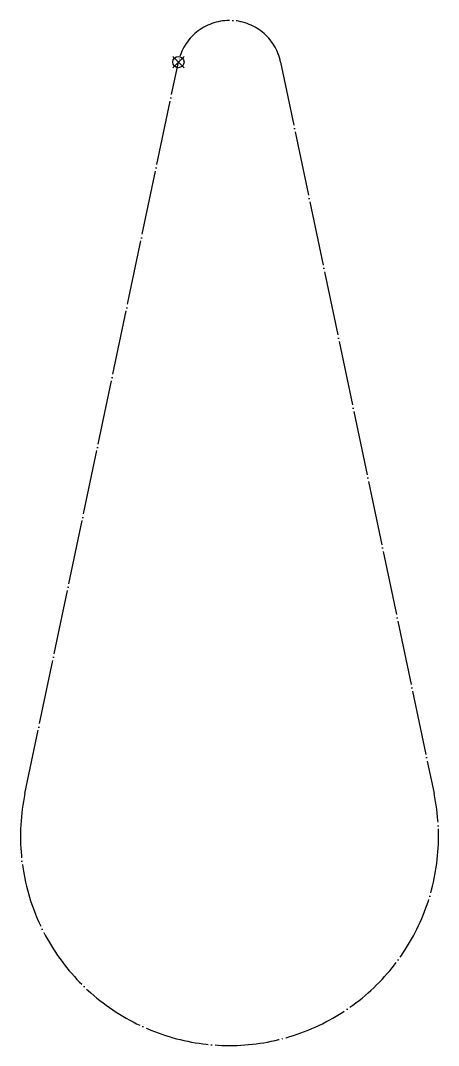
# Model space of a CAD drawing. Extents: x 44 to 174, y 354 to 671.
import ezdxf

# ---------------------------------------------------------------- set-up
doc = ezdxf.new("R2010")
doc.units = 0
doc.header["$MEASUREMENT"] = 0
doc.linetypes.add('CENTER', pattern=[22, 20, -1, 0, -1])
doc.layers.get('0').update_dxf_attribs({"linetype": 'CONTINUOUS'})
doc.layers.add('$PARTREF_BOM', color=7, linetype='CONTINUOUS')
doc.styles.get("Standard").update_dxf_attribs({"font": 'txt.shx', "bigfont": 'chineset.shx'})

# ---------------------------------------------------------------- blocks, each defined once
blk = doc.blocks.new('PARTREF')
at = {"layer": '$PARTREF_BOM', "color": 2}
for p, q in [((-1.75, -1.75), (1.75, 1.75)), ((-1.75, 1.75), (1.75, -1.75))]:
    blk.add_line(p, q, dxfattribs=at)
blk.add_circle((0, 0), 1.75, dxfattribs=at)
at = {"layer": '$PARTREF_BOM', "color": 2, "flags": 1}
for tag, p in [('TAG5', (-16.09, -4.95)), ('TAG10', (-5.65, -5)), ('TAG15', (5.59, -4.74)), ('TAG14', (5.59, -8.74)), ('TAG4', (-16.09, -8.95)), ('TAG9', (-5.65, -9)), ('TAG3', (-16.09, -12.95)), ('TAG8', (-5.65, -13)), ('TAG13', (5.59, -12.74)), ('TAG2', (-16.09, -16.95)), ('TAG7', (-5.65, -17)), ('TAG12', (5.59, -16.74)), ('TAG1', (-16.09, -20.95)), ('TAG6', (-5.65, -21)), ('TAG11', (5.59, -20.74))]:
    blk.add_attdef(tag, p, '', height=2.5, dxfattribs=at)

msp = doc.modelspace()

# ---------------------------------------------------------------- linework, layer by layer
at = {"color": 1, "linetype": 'CENTER'}
msp.add_lwpolyline([(93.1, 658.18, -0.812003), (124.75, 658.18), (172.23, 431.84, -1.231523), (45.62, 431.84)], format="xyb", close=True, dxfattribs=at)

# ---------------------------------------------------------------- block references
at = {"color": 7}
msp.add_blockref('PARTREF', (93.1, 658.18), dxfattribs=at)

doc.saveas('drawing.dxf')
